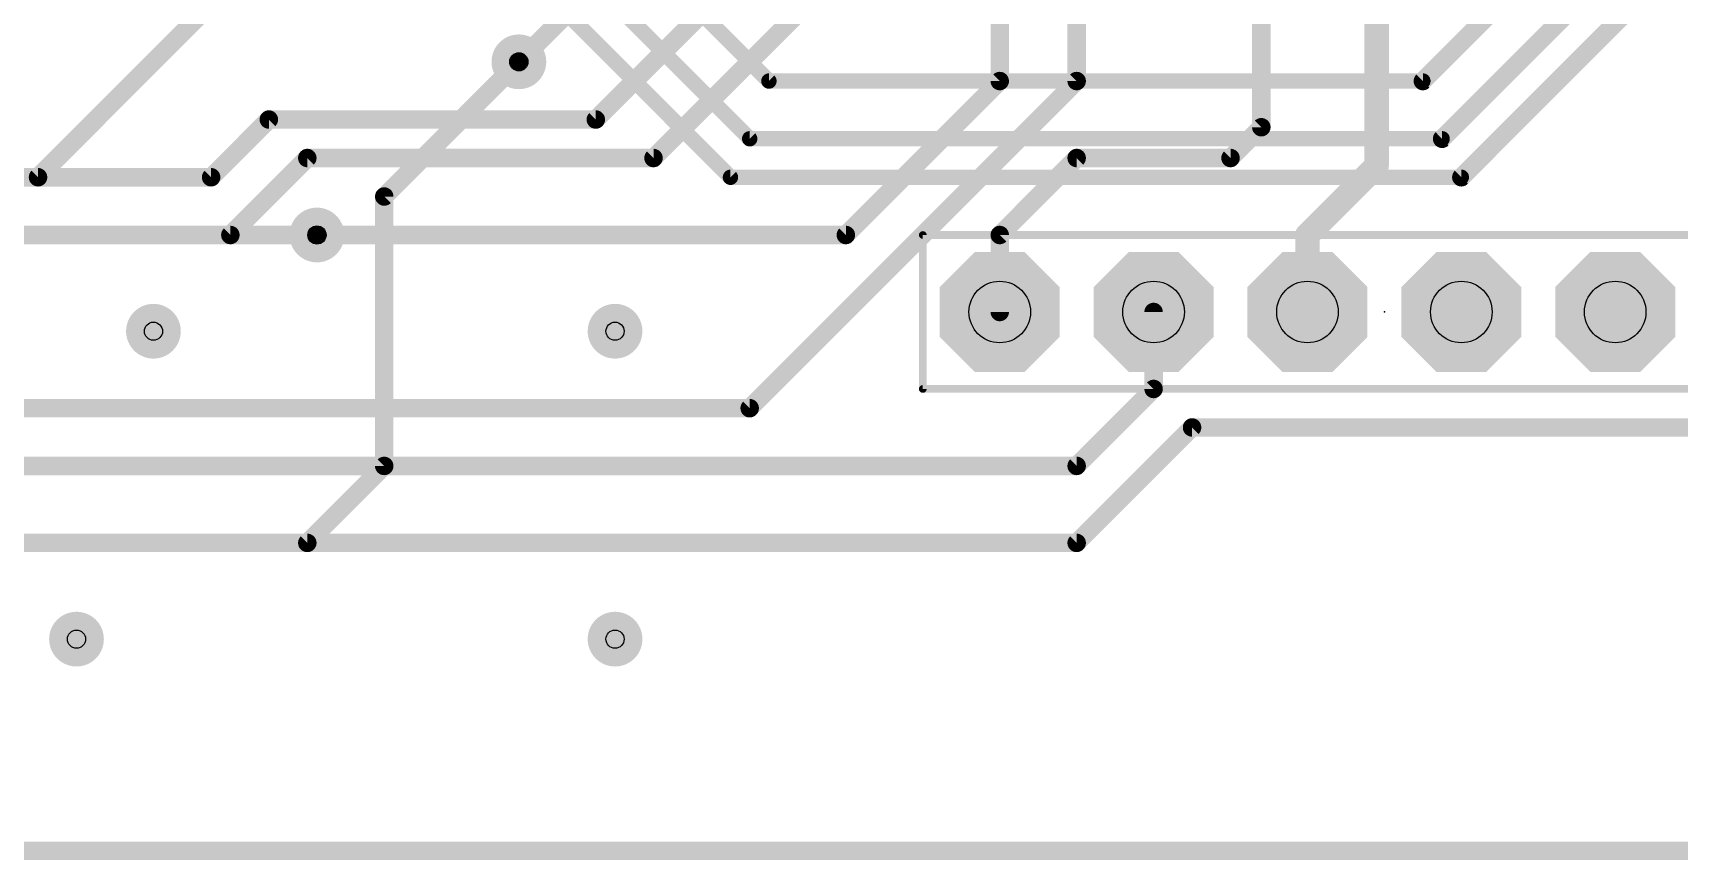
# Model space of a CAD drawing. Extents: x -1 to 156, y 2 to 108.
# Drawn here: x 88.18 to 115.35, y 23.98 to 37.62 of the extents above; entities that cross this region are included whole.
import ezdxf

# ---------------------------------------------------------------- set-up
doc = ezdxf.new("R2010")
doc.units = 0
for name, color, linetype in [('1', 22, 'CONTINUOUS'), ('16', 175, 'CONTINUOUS'), ('17', 82, 'CONTINUOUS'), ('18', 82, 'CONTINUOUS'), ('20', 7, 'CONTINUOUS'), ('21', 253, 'CONTINUOUS'), ('23', 7, 'CONTINUOUS'), ('29', 253, 'CONTINUOUS'), ('30', 253, 'CONTINUOUS'), ('44', 253, 'CONTINUOUS'), ('51', 253, 'CONTINUOUS')]:
    doc.layers.add(name, color=color, linetype=linetype)

# ---------------------------------------------------------------- blocks, each defined once
blk = doc.blocks.new('RECT')
blk.add_solid([(-0.5, -0.5), (0.5, -0.5), (-0.5, 0.5), (0.5, 0.5)])
blk = doc.blocks.new('OCTAGONP')
at = {"const_width": 0.5}
blk.add_lwpolyline([(-0.25, -0.1036), (-0.25, 0.1036), (-0.1036, 0.25), (0.1036, 0.25), (0.25, 0.1036), (0.25, -0.1036), (0.1036, -0.25), (-0.1036, -0.25), (-0.25, -0.1036), (-0.25, 0.1036)], dxfattribs=at)
blk = doc.blocks.new('ROUNDV')
at = {"const_width": 0.5}
blk.add_lwpolyline([(0, -0.25, 1), (0, 0.25, 1), (0, -0.25)], format="xyb", dxfattribs=at)

msp = doc.modelspace()

# ---------------------------------------------------------------- linework, layer by layer
at = {"layer": '1'}
for points, const_width in [([(110.36, 43.18), (110.36, 35.43)], 0.4064), ([(108.458, 41.91), (108.458, 36.068)], 0.3048), ([(100.33, 41.275), (96.2025, 37.1475)], 0.3048), ([(104.14, 36.83), (104.14, 40.64)], 0.3048), ([(101.4413, 40.1638), (97.4725, 36.195)], 0.3048), ([(102.235, 39.37), (98.425, 35.56)], 0.3048), ([(105.41, 39.37), (105.41, 36.83)], 0.3048), ([(105.41, 36.83), (100.0125, 31.4325)], 0.3048), ([(101.6, 34.29), (104.14, 36.83)], 0.3048), ([(92.075, 36.195), (91.1225, 35.2425)], 0.3048), ([(97.4725, 36.195), (92.075, 36.195)], 0.3048), ([(108.458, 36.068), (107.95, 35.56)], 0.3048), ([(91.44, 34.29), (92.71, 35.56)], 0.3048), ([(92.71, 35.56), (98.425, 35.56)], 0.3048), ([(105.41, 35.56), (104.14, 34.29)], 0.3048), ([(107.95, 35.56), (105.41, 35.56)], 0.3048), ([(110.36, 35.43), (109.22, 34.29)], 0.4064), ([(91.1225, 35.2425), (68.8975, 35.2425)], 0.3048), ([(68.58, 34.29), (91.44, 34.29)], 0.3048), ([(92.8688, 34.29), (101.6, 34.29)], 0.3048), ([(104.14, 34.29), (104.14, 33.02)], 0.3048), ([(109.22, 34.29), (109.22, 33.02)], 0.4064), ([(106.68, 33.02), (106.68, 31.75)], 0.3048), ([(106.68, 31.75), (105.41, 30.48)], 0.3048), ([(100.0125, 31.4325), (77.1525, 31.4325)], 0.3048), ([(107.315, 31.115), (105.41, 29.21)], 0.3048), ([(118.11, 31.115), (107.315, 31.115)], 0.3048), ([(105.41, 30.48), (77.47, 30.48)], 0.3048), ([(105.41, 29.21), (78.74, 29.21)], 0.3048)]:
    msp.add_lwpolyline(points, dxfattribs=dict(at, const_width=const_width))
for points, const_width in [([(96.1486, 37.2014, 1), (96.2564, 37.0936)], 0.1524), ([(104.1939, 36.7761, 1), (104.0861, 36.8839)], 0.1524), ([(105.4639, 36.7761, 1), (105.3561, 36.8839)], 0.1524), ([(104.0638, 36.83, 1), (104.2162, 36.83)], 0.1524), ([(105.3338, 36.83, 1), (105.4862, 36.83)], 0.1524), ([(92.075, 36.2712, 1), (92.075, 36.1188)], 0.1524), ([(92.1289, 36.1411, 1), (92.0211, 36.2489)], 0.1524), ([(97.4186, 36.2489, 1), (97.5264, 36.1411)], 0.1524), ([(97.4725, 36.1188, 1), (97.4725, 36.2712)], 0.1524), ([(108.3818, 36.068, 1), (108.5342, 36.068)], 0.1524), ([(108.5119, 36.0141, 1), (108.4041, 36.1219)], 0.1524), ([(92.71, 35.6362, 1), (92.71, 35.4838)], 0.1524), ([(92.7639, 35.5061, 1), (92.6561, 35.6139)], 0.1524), ([(98.3711, 35.6139, 1), (98.4789, 35.5061)], 0.1524), ([(98.425, 35.4838, 1), (98.425, 35.6362)], 0.1524), ([(105.41, 35.6362, 1), (105.41, 35.4838)], 0.1524), ([(105.4639, 35.5061, 1), (105.3561, 35.6139)], 0.1524), ([(107.8961, 35.6139, 1), (108.0039, 35.5061)], 0.1524), ([(107.95, 35.4838, 1), (107.95, 35.6362)], 0.1524), ([(110.4318, 35.3582, 1), (110.2882, 35.5018)], 0.2032), ([(91.0686, 35.2964, 1), (91.1764, 35.1886)], 0.1524), ([(91.1225, 35.1663, 1), (91.1225, 35.3187)], 0.1524), ([(110.2584, 35.43, 1), (110.4616, 35.43)], 0.2032), ([(91.3861, 34.3439, 1), (91.4939, 34.2361)], 0.1524), ([(91.44, 34.2138, 1), (91.44, 34.3662)], 0.1524), ([(92.8688, 34.3662, 1), (92.8688, 34.2138)], 0.1524), ([(101.5461, 34.3439, 1), (101.6539, 34.2361)], 0.1524), ([(101.6, 34.2138, 1), (101.6, 34.3662)], 0.1524), ([(104.2162, 34.29, 1), (104.0638, 34.29)], 0.1524), ([(104.0861, 34.3439, 1), (104.1939, 34.2361)], 0.1524), ([(109.3216, 34.29, 1), (109.1184, 34.29)], 0.2032), ([(109.1482, 34.3618, 1), (109.2918, 34.2182)], 0.2032), ([(106.7562, 33.02, 1), (106.6038, 33.02)], 0.1524), ([(104.0638, 33.02, 1), (104.2162, 33.02)], 0.1524), ([(109.1184, 33.02, 1), (109.3216, 33.02)], 0.2032), ([(106.6038, 31.75, 1), (106.7562, 31.75)], 0.1524), ([(106.7339, 31.6961, 1), (106.6261, 31.8039)], 0.1524), ([(99.9586, 31.4864, 1), (100.0664, 31.3786)], 0.1524), ([(100.0125, 31.3563, 1), (100.0125, 31.5087)], 0.1524), ([(107.315, 31.1912, 1), (107.315, 31.0388)], 0.1524), ([(107.3689, 31.0611, 1), (107.2611, 31.1689)], 0.1524), ([(105.3561, 30.5339, 1), (105.4639, 30.4261)], 0.1524), ([(105.41, 30.4038, 1), (105.41, 30.5562)], 0.1524), ([(105.41, 29.1338, 1), (105.41, 29.2862)], 0.1524), ([(105.3561, 29.2639, 1), (105.4639, 29.1561)], 0.1524)]:
    msp.add_lwpolyline(points, format="xyb", dxfattribs=dict(at, const_width=const_width))
at = {"layer": '16'}
for points, const_width in [([(100.0125, 35.8775), (93.345, 42.545)], 0.254), ([(99.695, 35.2425), (92.71, 42.2275)], 0.254), ([(113.9825, 39.6875), (111.125, 36.83)], 0.3048), ([(97.79, 39.37), (100.33, 36.83)], 0.254), ([(88.265, 35.2425), (91.7575, 38.735)], 0.3048), ([(114.3, 38.735), (111.4425, 35.8775)], 0.3048), ([(114.6175, 38.1), (111.76, 35.2425)], 0.3048), ([(96.2025, 37.1475), (93.98, 34.925)], 0.3048), ([(111.125, 36.83), (100.33, 36.83)], 0.254), ([(111.4425, 35.8775), (100.0125, 35.8775)], 0.254), ([(65.2865, 35.2425), (88.265, 35.2425)], 0.3048), ([(111.76, 35.2425), (99.695, 35.2425)], 0.254), ([(93.98, 34.925), (93.98, 30.48)], 0.3048), ([(66.874, 34.29), (92.8688, 34.29)], 0.3048), ([(93.98, 30.48), (92.71, 29.21)], 0.3048), ([(92.71, 29.21), (77.47, 29.21)], 0.3048), ([(142.24, 24.13), (77.47, 24.13)], 0.3048)]:
    msp.add_lwpolyline(points, dxfattribs=dict(at, const_width=const_width))
for points, const_width in [([(96.2564, 37.0936, 1), (96.1486, 37.2014)], 0.1524), ([(100.33, 36.8935, 1), (100.33, 36.7665)], 0.127), ([(111.0711, 36.8839, 1), (111.1789, 36.7761)], 0.1524), ([(111.125, 36.7665, 1), (111.125, 36.8935)], 0.127), ([(100.2851, 36.7851, 1), (100.3749, 36.8749)], 0.127), ([(100.0125, 35.941, 1), (100.0125, 35.814)], 0.127), ([(99.9676, 35.8326, 1), (100.0574, 35.9224)], 0.127), ([(111.3886, 35.9314, 1), (111.4964, 35.8236)], 0.1524), ([(111.4425, 35.814, 1), (111.4425, 35.941)], 0.127), ([(88.2111, 35.2964, 1), (88.3189, 35.1886)], 0.1524), ([(88.265, 35.1663, 1), (88.265, 35.3187)], 0.1524), ([(99.695, 35.306, 1), (99.695, 35.179)], 0.127), ([(99.6501, 35.1976, 1), (99.7399, 35.2874)], 0.127), ([(111.7061, 35.2964, 1), (111.8139, 35.1886)], 0.1524), ([(111.76, 35.179, 1), (111.76, 35.306)], 0.127), ([(94.0562, 34.925, 1), (93.9038, 34.925)], 0.1524), ([(93.9261, 34.9789, 1), (94.0339, 34.8711)], 0.1524), ([(92.8688, 34.2138, 1), (92.8688, 34.3662)], 0.1524), ([(93.9038, 30.48, 1), (94.0562, 30.48)], 0.1524), ([(94.0339, 30.4261, 1), (93.9261, 30.5339)], 0.1524), ([(92.71, 29.1338, 1), (92.71, 29.2862)], 0.1524), ([(92.6561, 29.2639, 1), (92.7639, 29.1561)], 0.1524)]:
    msp.add_lwpolyline(points, format="xyb", dxfattribs=dict(at, const_width=const_width))
at = {"layer": '20', "const_width": 0.3048}
msp.add_lwpolyline([(142.24, 24.13), (77.47, 24.13)], dxfattribs=at)
at = {"layer": '21', "const_width": 0.0635}
for points in [[(102.87, 34.3218, 1), (102.87, 34.2582)], [(102.9018, 34.29, 1), (102.8383, 34.29)], [(102.87, 31.7817, 1), (102.87, 31.7183)], [(102.8383, 31.75, 1), (102.9018, 31.75)]]:
    msp.add_lwpolyline(points, format="xyb", dxfattribs=at)
at = {"layer": '21', "const_width": 0.127}
for points in [[(102.87, 34.29), (118.11, 34.29)], [(102.87, 31.75), (102.87, 34.29)], [(118.11, 31.75), (102.87, 31.75)]]:
    msp.add_lwpolyline(points, dxfattribs=at)
at = {"layer": '23'}
msp.add_point((110.49, 33.02), dxfattribs=at)
at = {"layer": '44'}
for centre, radius in [((96.2025, 37.1475), 0.15), ((92.8688, 34.29), 0.15), ((104.14, 33.02), 0.508), ((106.68, 33.02), 0.508), ((109.22, 33.02), 0.508), ((111.76, 33.02), 0.508), ((114.3, 33.02), 0.508), ((90.17, 32.7025), 0.15), ((97.79, 32.7025), 0.15), ((88.9, 27.6225), 0.15), ((97.79, 27.6225), 0.15)]:
    msp.add_circle(centre, radius, dxfattribs=at)

# ---------------------------------------------------------------- block references
at = {"layer": '17', "xscale": 1.778, "yscale": 1.778, "rotation": 90}
for p in [(104.14, 33.02), (104.14, 33.02), (106.68, 33.02), (106.68, 33.02), (109.22, 33.02), (109.22, 33.02), (111.76, 33.02), (111.76, 33.02), (114.3, 33.02), (114.3, 33.02)]:
    msp.add_blockref('OCTAGONP', p, dxfattribs=at)
at = {"layer": '18', "xscale": 0.7, "yscale": 0.7}
for p in [(96.2025, 37.1475), (96.2025, 37.1475), (92.8688, 34.29), (92.8688, 34.29), (90.17, 32.7025), (90.17, 32.7025), (97.79, 32.7025), (97.79, 32.7025), (88.9, 27.6225), (88.9, 27.6225), (97.79, 27.6225), (97.79, 27.6225)]:
    msp.add_blockref('ROUNDV', p, dxfattribs=at)
at = {"layer": '29', "xscale": 0.9032, "yscale": 0.9032}
for p in [(96.2025, 37.1475), (92.8688, 34.29), (90.17, 32.7025), (97.79, 32.7025), (88.9, 27.6225), (97.79, 27.6225)]:
    msp.add_blockref('ROUNDV', p, dxfattribs=at)
at = {"layer": '29', "xscale": 1.9812, "yscale": 1.9812, "rotation": 90}
for p in [(104.14, 33.02), (106.68, 33.02), (109.22, 33.02), (111.76, 33.02), (114.3, 33.02)]:
    msp.add_blockref('OCTAGONP', p, dxfattribs=at)
at = {"layer": '30', "xscale": 0.9032, "yscale": 0.9032}
for p in [(96.2025, 37.1475), (92.8688, 34.29), (90.17, 32.7025), (97.79, 32.7025), (88.9, 27.6225), (97.79, 27.6225)]:
    msp.add_blockref('ROUNDV', p, dxfattribs=at)
at = {"layer": '30', "xscale": 1.9812, "yscale": 1.9812, "rotation": 90}
for p in [(104.14, 33.02), (106.68, 33.02), (109.22, 33.02), (111.76, 33.02), (114.3, 33.02)]:
    msp.add_blockref('OCTAGONP', p, dxfattribs=at)
at = {"layer": '51', "xscale": 0.508, "yscale": 0.508}
for p in [(104.14, 33.02), (106.68, 33.02), (109.22, 33.02), (111.76, 33.02), (114.3, 33.02)]:
    msp.add_blockref('RECT', p, dxfattribs=at)

doc.saveas('drawing.dxf')
